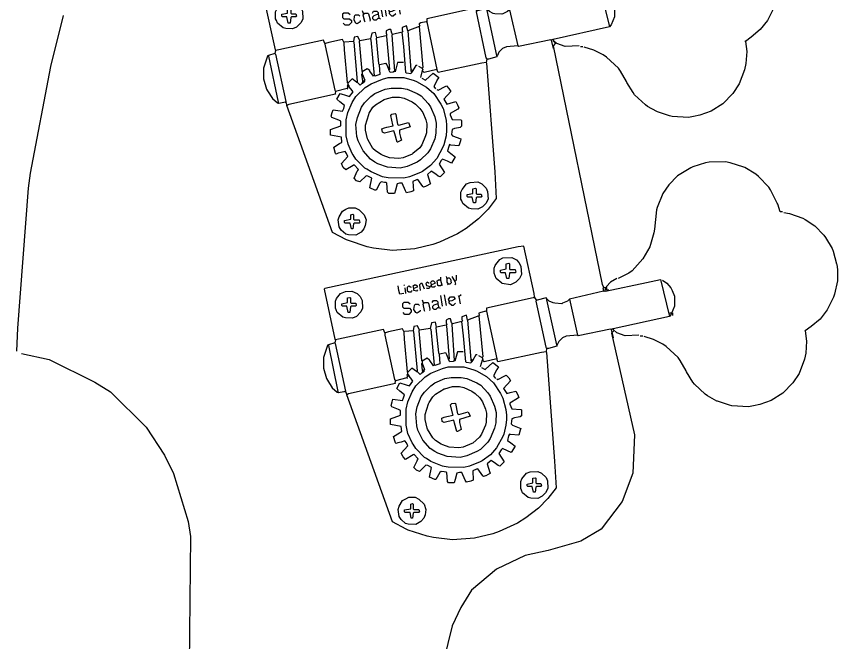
# Model space of a CAD drawing. Extents: x 49 to 882, y -9 to 1184.
# Drawn here: x 554.6 to 685.7, y 935 to 1034.9 of the extents above; entities that cross this region are included whole.
import ezdxf

# ---------------------------------------------------------------- set-up
doc = ezdxf.new("R2010")
doc.units = 0
doc.layers.get('0').update_dxf_attribs({"linetype": 'CONTINUOUS'})
doc.layers.add('HeadStock', color=7, linetype='CONTINUOUS')
doc.layers.add('Hrdware', color=7, linetype='CONTINUOUS')

# ---------------------------------------------------------------- blocks, each defined once
blk = doc.blocks.new('*G4')
at = {"linetype": 'CONTINUOUS'}
for p, q in [((612.656784, 1039.008849), (612.757756, 1039.008849)), ((612.757756, 1039.51379), (612.757756, 1039.109837)), ((612.757756, 1039.109837), (612.757756, 1039.008849)), ((612.757756, 1039.008849), (612.959699, 1038.301931)), ((613.666501, 1039.614778), (613.767473, 1039.210825)), ((613.969416, 1038.402919), (613.868444, 1038.301931)), ((614.575246, 1039.614778), (615.080105, 1038.806872)), ((606.901396, 1038.301931), (607.002368, 1038.200942)), ((607.10334, 1037.796989), (607.204312, 1036.888095)), ((611.24318, 1038.099954), (611.142208, 1037.998966)), ((611.344152, 1038.301931), (611.24318, 1038.099954)), ((612.959699, 1038.301931), (613.060671, 1038.200942)), ((638.808457, 1037.292048), (633.355984, 1035.9792)), ((638.707485, 1037.796989), (638.808457, 1037.292048)), ((609.829576, 1035.878212), (610.031519, 1035.272282)), ((612.757756, 1036.58513), (613.060671, 1034.868329)), ((613.363586, 1036.686118), (613.666501, 1034.969318)), ((615.584963, 1036.58513), (615.685935, 1036.383153)), ((616.089822, 1036.686118), (615.685935, 1036.383153)), ((615.685935, 1036.383153), (615.887879, 1035.272282)), ((627.701569, 1036.282165), (627.80254, 1036.282165)), ((627.80254, 1036.383153), (627.80254, 1036.282165)), ((627.80254, 1036.282165), (628.105455, 1035.777224)), ((633.355984, 1035.9792), (634.668617, 1030.222869)), ((612.252897, 1035.272282), (612.353869, 1035.272282)), ((612.353869, 1035.373271), (612.353869, 1035.272282)), ((612.353869, 1035.272282), (612.45484, 1034.767341)), ((612.353869, 1034.666353), (612.45484, 1034.666353)), ((612.45484, 1034.767341), (612.45484, 1034.666353)), ((612.45484, 1034.666353), (612.757756, 1034.565364)), ((614.17136, 1035.676235), (614.272331, 1035.676235)), ((614.17136, 1035.676235), (614.17136, 1035.575247)), ((618.91703, 1033.353505), (617.099539, 1032.646587)), ((620.027719, 1034.060423), (620.12869, 1034.060423)), ((620.12869, 1034.161411), (620.12869, 1034.060423)), ((620.12869, 1034.060423), (621.744238, 1026.486302)), ((649.309515, 1033.252517), (640.323032, 1031.232751)), ((613.666501, 1031.838681), (612.151925, 1031.535716)), ((616.190794, 1032.444611), (614.676218, 1032.040658)), ((617.099539, 1032.646587), (617.604398, 1026.385314)), ((603.872245, 1030.626822), (603.973217, 1030.626822)), ((603.872245, 1030.626822), (603.872245, 1030.525833)), ((606.901396, 1030.828798), (607.002368, 1030.828798)), ((606.901396, 1030.828798), (606.901396, 1030.72781)), ((608.415972, 1030.929787), (607.002368, 1030.828798)), ((611.142208, 1031.33374), (609.425689, 1031.030775)), ((640.222061, 1031.232751), (640.020117, 1031.131763)), ((640.020117, 1031.131763), (640.323032, 1029.818916)), ((640.222061, 1031.232751), (640.323032, 1031.232751)), ((640.323032, 1031.232751), (640.323032, 1031.131763)), ((670.91746, 1031.030775), (671.018432, 1030.929787)), ((595.996452, 1029.515951), (595.89548, 1029.011009)), ((644.664816, 1030.12188), (645.068703, 1030.12188)), ((594.784791, 1028.708045), (594.885763, 1028.708045)), ((595.89548, 1029.011009), (594.885763, 1028.708045)), ((594.885763, 1028.708045), (594.885763, 1028.607056)), ((594.885763, 1028.607056), (596.400339, 1021.234912)), ((629.721003, 1028.102115), (629.620031, 1027.597173)), ((618.816058, 1026.991244), (619.421888, 1026.688279)), ((609.829576, 1026.082349), (609.829576, 1025.779385)), ((617.604398, 1026.385314), (617.705369, 1026.385314)), ((617.604398, 1026.385314), (617.604398, 1026.284326)), ((617.604398, 1026.284326), (617.705369, 1025.981361)), ((617.705369, 1026.385314), (617.907313, 1026.284326)), ((617.907313, 1026.284326), (617.705369, 1025.981361)), ((619.421888, 1026.284326), (619.118973, 1025.173455)), ((607.507227, 1024.26456), (607.507227, 1024.062584)), ((607.507227, 1024.062584), (607.70917, 1023.860607)), ((608.920831, 1024.466537), (609.021802, 1024.466537)), ((609.021802, 1024.567525), (609.021802, 1024.466537)), ((609.930548, 1024.567525), (609.829576, 1024.365549)), ((609.829576, 1024.365549), (609.829576, 1024.26456)), ((609.829576, 1024.26456), (609.930548, 1024.26456)), ((610.132491, 1024.668514), (609.930548, 1024.567525)), ((607.406255, 1023.456654), (605.588764, 1022.951713)), ((607.507227, 1023.759619), (607.406255, 1023.456654)), ((607.406255, 1023.456654), (607.507227, 1023.355666)), ((607.507227, 1023.759619), (607.608198, 1023.759619)), ((607.608198, 1023.759619), (607.70917, 1023.759619)), ((607.70917, 1023.860607), (607.70917, 1023.759619)), ((597.611999, 1021.3359), (597.611999, 1021.234912)), ((596.299367, 1021.133924), (596.400339, 1021.133924)), ((596.400339, 1021.234912), (596.400339, 1021.133924)), ((597.511027, 1021.234912), (597.611999, 1021.234912)), ((597.611999, 1021.234912), (597.813943, 1020.729971))]:
    blk.add_line(p, q, dxfattribs=at)
for points in [[(667.383451, 1049.915582), (666.979564, 1049.915582), (666.605968, 1051.13754), (666.545385, 1051.319319), (665.485182, 1053.460271), (665.186306, 1053.872303), (663.566215, 1055.595567), (663.122949, 1055.950238), (661.335245, 1057.004959), (661.214079, 1057.065552), (658.99674, 1057.750253), (658.295997, 1057.893656), (655.663866, 1057.833568), (655.057127, 1057.73056), (653.035371, 1057.105947), (652.75265, 1056.964564), (650.622147, 1055.671914), (649.208543, 1054.258078), (648.279603, 1052.854341), (647.360761, 1050.632599), (647.254437, 1050.227434), (646.928602, 1047.182839), (646.843785, 1046.589028), (646.199586, 1044.351128), (645.092936, 1042.424272), (643.352184, 1040.523673), (642.827636, 1040.144361), (641.342847, 1039.382505), (641.130806, 1039.311813)], [(667.585394, 1049.814594), (668.485254, 1049.677957), (670.624642, 1048.925897), (671.008335, 1048.683525), (672.533008, 1047.69384), (673.970845, 1046.197194), (674.225294, 1045.857873), (675.279438, 1044.068361), (675.440993, 1043.64421), (676.00492, 1041.64232), (676.023499, 1041.528102), (676.167989, 1040.725649), (676.167989, 1038.90786), (675.693422, 1036.777008), (675.531868, 1036.292264), (674.528209, 1034.280578), (673.365822, 1032.826649), (671.945352, 1031.612467), (671.018432, 1030.929787)], [(627.80254, 1036.383153), (627.740443, 1036.895871), (626.086021, 1044.462215), (625.185051, 1044.322347), (594.279933, 1037.696001), (594.178961, 1037.595013), (595.915674, 1029.627038), (595.996452, 1029.515951)], [(623.965615, 1038.301931), (622.642886, 1038.483709), (622.562109, 1038.524105), (621.643266, 1039.311813), (621.476966, 1039.724653), (621.340351, 1040.11972), (621.340351, 1040.927626), (621.512003, 1041.341678), (621.582683, 1041.513358), (622.249096, 1042.341462), (622.743858, 1042.563636), (624.167559, 1042.644426), (624.88991, 1042.263802), (625.301572, 1041.852072), (625.611454, 1041.240689), (625.682134, 1039.917743), (625.399414, 1039.301715), (624.788939, 1038.682555), (623.965615, 1038.301931)], [(623.6627, 1039.311813), (623.359785, 1039.311813), (623.157842, 1040.220708), (622.45104, 1040.220708), (622.350068, 1040.321696), (622.350068, 1040.624661), (623.258813, 1040.826637), (623.258813, 1041.634544), (623.6627, 1041.735532), (623.763672, 1041.634544), (623.763672, 1040.826637), (623.864644, 1040.725649), (624.672417, 1040.725649), (624.773389, 1040.321696), (624.672417, 1040.220708), (623.864644, 1040.220708), (623.763672, 1040.11972), (623.6627, 1039.311813)], [(615.282048, 1039.816755), (615.282048, 1039.008849), (615.080105, 1038.806872)], [(610.233463, 1037.595013), (609.829576, 1038.503907), (609.627633, 1038.503907), (609.425689, 1038.301931), (609.526661, 1037.393036)], [(610.940265, 1038.503907), (610.63735, 1038.705884), (610.435406, 1038.503907), (610.536378, 1038.200942), (611.142208, 1037.998966)], [(611.344152, 1038.301931), (611.24318, 1038.705884), (611.445123, 1038.90786), (611.647067, 1038.90786), (611.84901, 1038.705884), (611.84901, 1038.503907), (611.344152, 1038.301931)], [(612.959699, 1038.301931), (612.757756, 1038.099954), (612.45484, 1038.099954), (612.353869, 1038.200942), (612.252897, 1038.90786), (612.555812, 1039.109837), (612.656784, 1039.008849)], [(613.767473, 1039.210825), (613.969416, 1039.412802), (614.17136, 1039.412802), (614.373303, 1039.210825), (614.474275, 1038.604895), (614.272331, 1038.402919), (613.969416, 1038.402919)], [(613.767473, 1039.210825), (613.808366, 1038.712751), (613.969416, 1038.402919)], [(615.080105, 1038.806872), (615.181077, 1038.402919), (615.080105, 1038.301931)], [(640.928863, 1039.311813), (639.900971, 1038.730121), (639.293121, 1038.009065), (639.0104, 1037.393036), (639.111372, 1037.292048)], [(639.111372, 1037.292048), (645.666758, 1038.643776), (647.895911, 1039.109837), (649.309515, 1033.252517)], [(648.198826, 1039.008849), (648.925317, 1038.528548), (649.534782, 1037.812541), (649.784082, 1037.382937), (650.117288, 1036.484142), (650.117288, 1034.868329), (649.588196, 1033.57366), (649.309515, 1033.252517)], [(598.722688, 1032.949552), (597.615836, 1032.995502), (597.198015, 1033.131331), (596.299367, 1033.858447), (596.127715, 1034.272498), (595.996452, 1034.565364), (595.996452, 1035.676235), (596.178201, 1036.090287), (596.804225, 1036.888095), (597.603114, 1037.226708), (598.621716, 1037.292048), (599.44504, 1036.911423), (599.957673, 1036.398706), (600.267555, 1035.787323), (600.338235, 1034.565364), (600.055515, 1033.949336), (599.338615, 1033.232319), (598.722688, 1032.949552)], [(606.901396, 1036.888095), (606.295566, 1036.787106), (606.132497, 1037.400812), (605.992651, 1038.099954)], [(608.214029, 1037.393036), (608.133251, 1037.281949), (608.012085, 1037.090071), (607.70917, 1037.090071), (607.507227, 1037.292048), (607.507227, 1037.897978), (607.70917, 1038.099954), (608.001988, 1037.978768), (608.113057, 1037.897978)], [(608.516944, 1037.696001), (608.415972, 1038.099954), (608.617915, 1038.301931), (608.819859, 1038.301931), (609.021802, 1038.099954), (609.021802, 1037.897978), (608.516944, 1037.696001)], [(609.122774, 1037.494024), (608.920831, 1037.292048), (608.516944, 1037.393036), (608.516944, 1037.696001)], [(611.142208, 1037.998966), (610.940265, 1037.696001), (610.63735, 1037.696001), (610.536378, 1037.796989)], [(611.949982, 1038.099954), (611.748038, 1037.897978), (611.445123, 1037.897978), (611.24318, 1038.099954)], [(639.111372, 1037.292048), (638.909428, 1037.19106), (638.808457, 1037.292048)], [(598.318801, 1033.858447), (598.015886, 1033.858447), (597.813943, 1034.868329), (597.107141, 1034.868329), (597.006169, 1034.969318), (597.006169, 1035.272282), (597.914914, 1035.474259), (597.914914, 1036.181177), (598.318801, 1036.282165), (598.419773, 1036.181177), (598.419773, 1035.474259), (598.520745, 1035.373271), (599.227546, 1035.373271), (599.328518, 1034.969318), (599.227546, 1034.868329), (598.520745, 1034.868329), (598.419773, 1034.767341), (598.318801, 1033.858447)], [(611.445123, 1035.474259), (611.647067, 1035.777224), (612.151925, 1035.777224), (612.353869, 1035.575247), (612.353869, 1035.373271)], [(614.17136, 1035.676235), (614.070388, 1035.9792), (614.373303, 1036.383153), (614.878161, 1036.383153), (615.080105, 1036.080189), (615.080105, 1035.9792), (614.566361, 1035.711884), (614.272331, 1035.676235)], [(627.701569, 1036.282165), (627.591711, 1036.216826), (620.12869, 1034.565364), (620.12869, 1034.161411)], [(628.105455, 1035.777224), (628.004484, 1035.676235), (629.579642, 1028.324289), (629.721003, 1028.102115)], [(629.821975, 1035.9792), (629.620031, 1036.181177), (628.215313, 1035.842563), (628.105455, 1035.777224)], [(629.821975, 1035.9792), (629.721003, 1035.878212), (631.274453, 1028.715821), (631.33655, 1028.607056)], [(633.355984, 1035.9792), (633.034894, 1035.700473), (632.255393, 1035.342974), (632.144324, 1035.272282), (631.02475, 1035.337622), (630.739605, 1035.408919), (630.143065, 1035.700473), (629.821975, 1035.9792)], [(607.911114, 1035.171294), (607.608198, 1035.474259), (606.901396, 1035.474259), (606.699453, 1035.272282), (606.699453, 1034.767341), (606.901396, 1034.565364), (607.810142, 1034.565364), (608.113057, 1034.2624), (608.113057, 1033.959435), (607.70917, 1033.555482), (607.10334, 1033.555482), (606.800425, 1033.858447)], [(609.526661, 1034.2624), (609.526661, 1034.060423), (609.021802, 1033.757458), (608.819859, 1033.858447), (608.516944, 1034.363388), (608.597721, 1034.979416), (608.718887, 1035.171294), (609.223746, 1035.171294), (609.425689, 1034.969318)], [(610.031519, 1035.272282), (609.930548, 1035.171294), (610.168134, 1034.170298), (610.233463, 1034.060423)], [(610.031519, 1035.272282), (610.233463, 1035.474259), (610.738321, 1035.474259), (610.839293, 1035.373271), (611.080111, 1034.371164), (611.041237, 1034.161411)], [(612.353869, 1034.666353), (612.050954, 1034.363388), (611.748038, 1034.363388), (611.546095, 1034.565364), (611.546095, 1034.868329), (611.748038, 1035.070306), (612.252897, 1035.272282)], [(615.181077, 1035.373271), (614.77719, 1034.969318), (614.575246, 1034.969318), (614.17136, 1035.373271), (614.17136, 1035.575247)], [(617.099539, 1032.646587), (616.897596, 1033.454493), (616.190794, 1033.151529), (616.190794, 1032.747575), (616.291765, 1032.545599), (616.190794, 1032.444611)], [(620.027719, 1034.060423), (619.209848, 1033.888743), (618.91703, 1033.757458), (618.91703, 1033.65647), (619.018002, 1033.454493), (618.91703, 1033.353505)], [(618.91703, 1033.353505), (619.52286, 1026.789267), (619.421888, 1026.688279)], [(612.151925, 1031.535716), (611.949982, 1032.343622), (611.344152, 1032.242634), (611.142208, 1031.33374)], [(614.676218, 1032.040658), (614.540916, 1032.261721), (614.373303, 1032.848564), (614.070388, 1032.848564), (613.666501, 1032.646587), (613.666501, 1032.242634), (613.767473, 1031.939669), (613.666501, 1031.838681)], [(613.666501, 1031.838681), (613.723954, 1031.732239), (614.17136, 1026.486302), (614.070388, 1026.385314)], [(614.676218, 1032.040658), (614.575246, 1031.939669), (614.979133, 1026.183338)], [(617.705369, 1025.981361), (617.604398, 1025.779385), (616.897596, 1025.880373), (616.796624, 1025.981361), (616.447767, 1030.118043), (616.190794, 1032.444611)], [(603.872245, 1030.626822), (603.670302, 1031.131763), (596.511408, 1029.586642), (595.996452, 1029.515951)], [(603.872245, 1030.525833), (603.907888, 1030.231756), (605.439023, 1023.174594), (605.588764, 1022.951713)], [(606.901396, 1030.828798), (606.699453, 1031.232751), (604.48585, 1030.789918), (603.973217, 1030.626822)], [(606.901396, 1030.72781), (606.947339, 1029.620777), (607.436546, 1024.375648), (607.507227, 1024.26456)], [(609.425689, 1031.030775), (609.122774, 1031.737693), (608.516944, 1031.636704), (608.415972, 1030.929787)], [(608.415972, 1030.929787), (608.474536, 1030.822739), (609.021802, 1024.567525)], [(609.425689, 1031.030775), (609.324717, 1030.929787), (609.758896, 1026.193436), (609.829576, 1026.082349)], [(611.142208, 1031.33374), (611.222986, 1031.222653), (611.748038, 1025.47642)], [(612.151925, 1031.535716), (612.050954, 1031.434728), (612.437372, 1027.408022), (612.555812, 1027.19322)], [(640.020117, 1031.131763), (639.919146, 1031.182257), (634.769588, 1030.12188), (634.668617, 1030.222869)], [(644.462872, 1030.222869), (642.241495, 1030.12188), (640.918765, 1030.606624), (640.323032, 1031.131763)], [(671.018432, 1030.929787), (671.220376, 1029.313974), (671.073866, 1027.399337), (670.878586, 1026.39309), (670.028909, 1024.153473), (669.023231, 1022.63057), (667.401625, 1021.008698), (665.555863, 1019.841274), (663.757355, 1019.179498), (662.733299, 1018.955708), (661.930978, 1018.811194), (659.297939, 1018.97429), (658.909602, 1019.052051), (656.973267, 1019.69989), (656.89249, 1019.740286), (655.385992, 1020.552231), (655.046727, 1020.806722), (653.32415, 1022.428594), (653.069701, 1022.767914), (652.066042, 1024.375648), (652.005459, 1024.557426), (651.049358, 1026.19889), (650.723118, 1026.688279), (648.820206, 1028.428408), (648.284248, 1028.785704), (646.795319, 1029.546247), (645.270646, 1030.020892)], [(634.668617, 1030.222869), (632.861223, 1030.091584), (632.245296, 1029.818916), (631.639465, 1029.212986), (631.417328, 1028.718143), (631.33655, 1028.607056)], [(594.784791, 1028.708045), (594.704014, 1028.596957), (594.077989, 1026.688279), (594.077989, 1024.971478), (594.562654, 1023.345567), (594.704014, 1023.0628), (595.491593, 1021.840842), (596.299367, 1021.133924)], [(595.89548, 1029.011009), (595.976257, 1028.899922), (597.611999, 1021.3359)], [(631.33655, 1028.607056), (631.33655, 1028.506068), (630.015032, 1028.137764), (629.721003, 1028.102115)], [(629.620031, 1027.597173), (629.680109, 1027.489318), (630.979312, 1010.129535), (631.235578, 1005.884694), (629.922946, 1004.167894), (628.408371, 1002.65307), (626.404486, 1001.114917), (625.060755, 1000.252679), (622.158222, 998.896306), (621.12831, 998.542847), (618.217094, 997.86572), (614.676218, 997.603656), (611.639292, 997.968729), (610.628464, 998.173937), (607.618296, 999.148776), (607.295186, 999.300259), (605.083906, 1000.431328), (597.813943, 1020.729971)], [(611.748038, 1025.47642), (611.647067, 1025.375431), (611.06547, 1026.201516), (611.041237, 1026.284326), (610.63735, 1026.587291), (609.829576, 1026.082349)], [(612.555812, 1027.19322), (612.656784, 1025.678396), (611.84901, 1025.425926), (611.748038, 1025.47642)], [(612.555812, 1027.19322), (612.666881, 1027.274011), (613.565529, 1027.496185), (613.737181, 1027.183122), (614.070388, 1026.385314)], [(616.392737, 1027.597173), (615.483992, 1027.597173), (615.080105, 1026.082349), (614.979133, 1026.183338)], [(618.614115, 1027.092232), (618.412171, 1027.092232), (617.907313, 1026.284326)], [(619.421888, 1026.688279), (619.52286, 1026.385314), (619.421888, 1026.284326)], [(629.620031, 1027.597173), (628.921004, 1027.457305), (621.946181, 1025.981361), (621.744238, 1026.486302)], [(609.829576, 1025.779385), (609.728604, 1025.678396), (609.87047, 1024.675381), (609.930548, 1024.567525)], [(609.829576, 1025.779385), (610.233463, 1024.769502), (610.132491, 1024.668514)], [(614.979133, 1026.183338), (614.787287, 1026.062152), (614.272331, 1025.981361), (614.070388, 1026.385314)], [(619.320917, 1025.072467), (619.926747, 1024.769502), (621.138408, 1025.880373), (622.047153, 1025.173455), (621.764432, 1024.759403), (621.724043, 1024.678612), (621.239379, 1023.759619), (621.542294, 1023.355666)], [(621.744238, 1026.486302), (619.724804, 1025.981361), (619.421888, 1026.284326)], [(616.493709, 1009.116319), (613.971234, 1009.164794), (613.3547, 1009.282647), (613.069556, 1009.353945), (611.233083, 1010.106004), (610.551928, 1010.553483), (610.233463, 1010.732132), (608.819859, 1012.145967), (608.392648, 1012.837333), (608.237353, 1013.070414), (607.577907, 1014.559587), (607.26439, 1015.875666), (607.26439, 1018.414108), (607.537518, 1019.609001), (608.237353, 1021.21936), (608.819859, 1022.143807), (610.31626, 1023.58188), (611.233083, 1024.18377), (613.069556, 1024.935829), (613.969416, 1025.173455), (616.493709, 1025.173455), (618.119353, 1024.69881), (618.503046, 1024.547328), (620.107991, 1023.633788), (621.239379, 1022.648748), (622.373392, 1020.9475), (622.733761, 1020.214931), (623.21378, 1018.402696), (623.303847, 1017.50289), (623.303847, 1016.786884), (623.21378, 1015.887078), (622.875121, 1014.458599), (622.723663, 1014.074844), (621.719399, 1012.267658), (620.734521, 1011.136085), (619.431986, 1010.206993), (619.108876, 1010.045411), (617.393569, 1009.353945), (616.493709, 1009.116319)], [(607.507227, 1024.062584), (607.406255, 1023.860607), (607.507227, 1023.759619)], [(608.920831, 1024.466537), (608.214029, 1024.971478), (607.507227, 1024.26456)], [(609.829576, 1024.26456), (609.526661, 1023.961596), (609.021802, 1024.466537)], [(610.132491, 1024.668514), (610.233463, 1024.567525), (609.930548, 1024.26456)], [(605.588764, 1022.951713), (605.487792, 1022.648748), (605.588764, 1022.54776), (598.106761, 1020.861256), (597.813943, 1020.729971)], [(621.744238, 1023.254678), (621.946181, 1023.153689), (623.066967, 1023.739421), (623.258813, 1023.860607), (623.6627, 1023.456654), (623.965615, 1022.951713), (622.854927, 1021.739854), (623.359785, 1020.931947), (623.872418, 1021.095043), (624.773389, 1021.3359), (625.05611, 1020.82086), (625.278248, 1020.326018), (625.076304, 1020.124041), (623.864644, 1019.417123), (623.864644, 1019.215147), (624.167559, 1018.508229), (625.581163, 1018.40724), (625.682134, 1018.306252), (625.682134, 1017.397358), (625.480191, 1017.195381), (625.186161, 1017.159732), (624.56256, 1017.029054), (624.167559, 1016.892416), (624.128685, 1016.496239), (624.066587, 1016.08451), (624.268531, 1015.882534), (625.581163, 1015.377592), (625.515834, 1015.06574), (625.278248, 1014.266721), (623.969149, 1014.414063), (623.763672, 1014.468698), (623.632409, 1014.175832), (623.460757, 1013.458815), (623.98379, 1013.079099), (624.672417, 1012.549921), (624.066587, 1011.540038), (623.45066, 1011.812706), (622.652983, 1012.145967), (622.45104, 1011.943991), (622.107736, 1011.358259), (622.955898, 1010.025214), (622.249096, 1009.318296), (621.964356, 1009.443521), (621.560469, 1009.746486), (620.835492, 1010.22719), (620.229662, 1009.722249), (620.66384, 1008.318512), (620.734521, 1008.207425), (620.017622, 1007.823669), (619.936844, 1007.783274), (619.623832, 1007.702483), (619.52286, 1007.803472), (618.715086, 1008.914343), (618.503046, 1008.843651), (617.907313, 1008.611378), (618.008285, 1007.096554), (617.596623, 1006.933458), (616.897596, 1006.793589), (616.725944, 1007.106653), (616.190794, 1008.308413), (615.786907, 1008.308413), (615.38302, 1008.207425), (615.118979, 1007.189766), (614.979133, 1006.692601), (614.070388, 1006.692601), (613.868444, 1006.894577), (613.767473, 1008.308413), (613.666501, 1008.409401), (613.372471, 1008.44505), (612.858727, 1008.51039), (612.656784, 1008.308413), (612.050954, 1007.197542), (611.84901, 1007.197542), (611.041237, 1007.601495), (611.344152, 1009.116319), (610.748419, 1009.439482), (610.435406, 1009.520272), (609.425689, 1008.51039), (608.920831, 1008.712366), (608.516944, 1009.116319), (609.041997, 1010.217091), (609.10258, 1010.338277), (609.223746, 1010.530155), (608.516944, 1011.237073), (608.405875, 1011.156282), (607.204312, 1010.429167), (606.800425, 1010.83312), (606.49751, 1011.43905), (607.553573, 1012.595466), (607.325478, 1013.064961), (607.10334, 1013.357827), (606.489735, 1013.194731), (605.982554, 1013.085158), (605.689736, 1012.953874), (605.588764, 1013.054862), (605.285849, 1014.064745), (606.204692, 1014.650477), (606.406635, 1014.751465), (606.598481, 1014.872651), (606.49751, 1015.680557), (604.780991, 1015.983522), (604.780991, 1016.892416), (606.396538, 1017.498346), (606.396538, 1018.205264), (606.083526, 1018.387043), (604.982934, 1018.811194), (604.881962, 1019.01317), (605.048263, 1019.627987), (605.184877, 1020.023053), (606.699453, 1019.821076), (606.881202, 1020.235128), (607.002368, 1020.729971), (606.277391, 1021.311663), (605.790708, 1021.739854), (606.295566, 1022.648748), (607.295186, 1022.325586), (607.810142, 1022.143807), (608.356601, 1022.886373), (608.036318, 1023.373844), (607.70917, 1023.759619)], [(615.887879, 1010.732132), (613.86067, 1010.895228), (612.343772, 1011.418852), (611.86456, 1011.664354), (611.142208, 1012.145967), (609.954781, 1013.476993), (609.158417, 1015.083514), (608.986159, 1015.772658), (608.819859, 1017.700323), (609.057445, 1018.802307), (609.70841, 1020.437105), (610.20923, 1021.152102), (611.225005, 1022.168044), (611.86456, 1022.62542), (613.473443, 1023.320017), (614.468216, 1023.499069), (616.096688, 1023.497554), (616.989682, 1023.320017), (618.598565, 1022.62542), (619.219945, 1022.244795), (620.353958, 1021.048488), (620.711196, 1020.512442), (621.40568, 1018.903295), (621.643266, 1017.902299), (621.583188, 1016.27962), (621.40568, 1015.386479), (620.711196, 1013.777332), (620.330634, 1013.15585), (619.134523, 1012.021651), (618.598565, 1011.664354), (616.989682, 1010.969757), (615.887879, 1010.732132)], [(615.685935, 1012.246956), (614.178226, 1012.388844), (613.151545, 1012.731699), (612.868824, 1012.873083), (611.949982, 1013.458815), (611.546095, 1013.862768), (610.718127, 1015.266505), (610.667641, 1015.387691), (610.334435, 1016.791428), (610.334435, 1017.599334), (610.859487, 1019.306036), (610.960459, 1019.508013), (611.546095, 1020.427006), (611.949982, 1020.830959), (613.353489, 1021.659063), (613.474655, 1021.709557), (614.676218, 1022.042818), (615.786907, 1022.042818), (616.503806, 1021.871138), (617.796244, 1021.315703), (618.329375, 1020.956185), (619.042235, 1020.243207), (619.499536, 1019.603548), (619.96239, 1018.416127), (620.12869, 1017.801311), (620.066593, 1016.379699), (619.957038, 1015.872435), (619.341111, 1014.458599), (619.018002, 1013.963756), (617.91741, 1013.034664), (617.796244, 1012.974071), (616.386679, 1012.390359), (615.685935, 1012.246956)], [(597.511027, 1021.234912), (597.319181, 1021.204616), (596.50131, 1021.032936), (596.400339, 1021.133924)], [(615.483992, 1014.872651), (615.38302, 1014.872651), (615.018007, 1016.193275), (614.878161, 1016.69044), (613.363586, 1016.286487), (613.060671, 1016.488463), (612.959699, 1016.993405), (613.372471, 1017.159732), (613.775248, 1017.257489), (614.77719, 1017.498346), (614.715092, 1017.60711), (614.373303, 1019.114158), (614.575246, 1019.316135), (615.080105, 1019.417123), (615.181077, 1019.316135), (615.483992, 1017.700323), (615.685935, 1017.599334), (617.200511, 1018.003287), (617.503426, 1017.296369), (615.786907, 1016.791428), (615.786907, 1016.286487), (615.949976, 1015.672781), (616.089822, 1015.175616), (615.483992, 1014.872651)], [(628.307399, 1004.167894), (627.200547, 1004.213843), (626.782726, 1004.349673), (625.884078, 1005.076788), (625.712426, 1005.49084), (625.581163, 1005.783706), (625.581163, 1006.894577), (625.762912, 1007.308629), (626.489908, 1008.207425), (627.085641, 1008.439698), (628.307399, 1008.51039), (628.923326, 1008.227622), (629.640225, 1007.510606), (629.852266, 1007.005664), (629.922946, 1005.783706), (629.542384, 1005.061236), (629.029751, 1004.548519), (628.307399, 1004.167894)], [(627.903512, 1005.177776), (627.600597, 1005.177776), (627.398654, 1006.086671), (626.691852, 1006.086671), (626.59088, 1006.187659), (626.59088, 1006.490624), (627.499625, 1006.692601), (627.499625, 1007.399519), (627.903512, 1007.500507), (628.004484, 1007.399519), (628.004484, 1006.692601), (628.105455, 1006.591612), (628.812257, 1006.591612), (628.913229, 1006.187659), (628.812257, 1006.086671), (628.105455, 1006.086671), (628.004484, 1005.985683), (627.903512, 1005.177776)], [(608.819859, 1000.027374), (607.611732, 1000.073728), (607.194214, 1000.209153), (606.474185, 1000.819728), (606.1744, 1001.330123), (605.992651, 1002.451093), (606.164303, 1002.966133), (606.699453, 1003.864929), (607.214409, 1004.147696), (607.70917, 1004.36987), (608.718887, 1004.36987), (609.334815, 1004.087103), (610.152685, 1003.269098), (610.435406, 1002.451093), (610.298792, 1001.551086), (610.109167, 1001.052809), (609.645808, 1000.508079), (608.819859, 1000.027374)], [(608.315, 1001.037257), (608.113057, 1001.037257), (607.911114, 1001.946152), (607.10334, 1001.946152), (607.002368, 1002.04714), (607.002368, 1002.350105), (608.012085, 1002.552081), (608.012085, 1003.258999), (608.315, 1003.359988), (608.415972, 1003.258999), (608.415972, 1002.552081), (608.516944, 1002.451093), (609.324717, 1002.451093), (609.425689, 1002.04714), (609.324717, 1001.946152), (608.516944, 1001.946152), (608.415972, 1001.845163), (608.315, 1001.037257)]]:
    blk.add_lwpolyline(points, dxfattribs=at)
blk = doc.blocks.new('*G5')
at = {"linetype": 'CONTINUOUS'}
for p, q in [((622.211845, 992.82598), (622.312817, 992.82598)), ((622.312817, 993.330921), (622.312817, 992.926968)), ((622.312817, 992.926968), (622.312817, 992.82598)), ((622.312817, 992.82598), (622.51476, 992.119062)), ((623.221562, 993.431909), (623.322534, 993.027956)), ((624.130307, 993.431909), (624.635166, 992.624003)), ((616.456457, 992.119062), (616.557429, 992.018073)), ((616.658401, 991.61412), (616.759373, 990.705226)), ((620.798241, 991.917085), (620.697269, 991.816097)), ((620.899213, 992.119062), (620.798241, 991.917085)), ((622.51476, 992.119062), (622.615732, 992.018073)), ((623.524477, 992.22005), (623.423505, 992.119062)), ((648.262546, 991.61412), (648.363518, 991.109179)), ((622.312817, 990.402261), (622.615732, 988.68546)), ((622.918647, 990.503249), (623.221562, 988.786449)), ((625.140024, 990.402261), (625.240996, 990.200284)), ((625.644883, 990.503249), (625.240996, 990.200284)), ((625.240996, 990.200284), (625.44294, 989.089413)), ((637.25663, 990.099296), (637.357601, 990.099296)), ((637.357601, 990.200284), (637.357601, 990.099296)), ((637.357601, 990.099296), (637.660516, 989.594355)), ((648.363518, 991.109179), (642.911045, 989.796331)), ((619.384637, 989.695343), (619.58658, 989.089413)), ((621.807958, 989.089413), (621.90893, 989.089413)), ((621.90893, 989.190402), (621.90893, 989.089413)), ((621.90893, 989.089413), (622.009901, 988.584472)), ((622.009901, 988.584472), (622.009901, 988.483484)), ((623.726421, 989.493366), (623.827392, 989.493366)), ((623.726421, 989.493366), (623.726421, 989.392378)), ((642.911045, 989.796331), (644.223678, 984.04)), ((621.90893, 988.483484), (622.009901, 988.483484)), ((622.009901, 988.483484), (622.312817, 988.382495)), ((629.58278, 987.877554), (629.683751, 987.877554)), ((629.683751, 987.978542), (629.683751, 987.877554)), ((629.683751, 987.877554), (631.299299, 980.303433)), ((625.745855, 986.261742), (624.231279, 985.857789)), ((628.472091, 987.170636), (626.6546, 986.463718)), ((626.6546, 986.463718), (627.159459, 980.202445)), ((658.864576, 987.069648), (649.878093, 985.049882)), ((616.456457, 984.645929), (616.557429, 984.645929)), ((616.456457, 984.645929), (616.456457, 984.544941)), ((617.971033, 984.746918), (616.557429, 984.645929)), ((620.697269, 985.150871), (618.98075, 984.847906)), ((623.221562, 985.655812), (621.706986, 985.352847)), ((649.777122, 985.049882), (649.575178, 984.948894)), ((649.575178, 984.948894), (649.878093, 983.636047)), ((649.777122, 985.049882), (649.878093, 985.049882)), ((649.878093, 985.049882), (649.878093, 984.948894)), ((680.472521, 984.847906), (680.573493, 984.746918)), ((605.551513, 983.333082), (605.450541, 982.82814)), ((613.427306, 984.443953), (613.528278, 984.443953)), ((613.427306, 984.443953), (613.427306, 984.342964)), ((654.219877, 983.939011), (654.623764, 983.939011)), ((604.339852, 982.525176), (604.440824, 982.525176)), ((605.450541, 982.82814), (604.440824, 982.525176)), ((604.440824, 982.525176), (604.440824, 982.424187)), ((604.440824, 982.424187), (605.9554, 975.052043)), ((628.371119, 980.808375), (628.976949, 980.50541)), ((639.276064, 981.919246), (639.175092, 981.414304)), ((619.384637, 979.89948), (619.384637, 979.596516)), ((627.159459, 980.202445), (627.26043, 980.202445)), ((627.159459, 980.202445), (627.159459, 980.101457)), ((627.159459, 980.101457), (627.26043, 979.798492)), ((627.26043, 980.202445), (627.462374, 980.101457)), ((627.462374, 980.101457), (627.26043, 979.798492)), ((628.976949, 980.101457), (628.674034, 978.990586)), ((617.062288, 978.081691), (617.062288, 977.879715)), ((618.475892, 978.283668), (618.576863, 978.283668)), ((618.576863, 978.384656), (618.576863, 978.283668)), ((619.485609, 978.384656), (619.384637, 978.18268)), ((619.384637, 978.18268), (619.384637, 978.081691)), ((619.384637, 978.081691), (619.485609, 978.081691)), ((619.687552, 978.485645), (619.485609, 978.384656)), ((616.961316, 977.273785), (615.143825, 976.768844)), ((617.062288, 977.57675), (616.961316, 977.273785)), ((616.961316, 977.273785), (617.062288, 977.172797)), ((617.062288, 977.879715), (617.264231, 977.677738)), ((617.062288, 977.57675), (617.163259, 977.57675)), ((617.163259, 977.57675), (617.264231, 977.57675)), ((617.264231, 977.677738), (617.264231, 977.57675)), ((605.854428, 974.951055), (605.9554, 974.951055)), ((605.9554, 975.052043), (605.9554, 974.951055)), ((607.066088, 975.052043), (607.16706, 975.052043)), ((607.16706, 975.153031), (607.16706, 975.052043)), ((607.16706, 975.052043), (607.369004, 974.547102))]:
    blk.add_line(p, q, dxfattribs=at)
for points in [[(676.938512, 1003.732713), (676.534625, 1003.732713), (676.161029, 1004.954671), (676.100446, 1005.13645), (675.040243, 1007.277402), (674.741367, 1007.689434), (673.121276, 1009.412698), (672.67801, 1009.767369), (670.890306, 1010.82209), (670.76914, 1010.882683), (668.551801, 1011.567384), (667.851058, 1011.710787), (665.218927, 1011.650699), (664.612188, 1011.547691), (662.590432, 1010.923078), (662.307711, 1010.781695), (660.177208, 1009.489045), (658.763604, 1008.075209), (657.834664, 1006.671472), (656.915822, 1004.44973), (656.809498, 1004.044565), (656.483663, 1000.99997), (656.398846, 1000.406159), (655.754647, 998.168259), (654.647997, 996.241403), (652.907245, 994.340804), (652.382697, 993.961492), (650.897908, 993.199636), (650.685867, 993.128944)], [(677.140455, 1003.631725), (678.040315, 1003.495088), (680.179703, 1002.743028), (680.563396, 1002.500656), (682.088069, 1001.510971), (683.525906, 1000.014325), (683.780355, 999.675004), (684.834499, 997.885492), (684.996054, 997.461341), (685.559981, 995.459451), (685.57856, 995.345233), (685.72305, 994.54278), (685.72305, 992.724991), (685.248483, 990.594139), (685.086929, 990.109395), (684.08327, 988.097709), (682.920883, 986.64378), (681.500413, 985.429598), (680.573493, 984.746918)], [(637.357601, 990.200284), (637.295504, 990.713002), (635.641082, 998.279346), (634.740112, 998.139478), (603.834994, 991.513132), (603.734022, 991.412144), (605.470735, 983.444169), (605.551513, 983.333082)], [(633.520676, 992.119062), (632.197947, 992.30084), (632.11717, 992.341236), (631.198327, 993.128944), (631.032027, 993.541784), (630.895412, 993.936851), (630.895412, 994.744757), (631.067064, 995.158809), (631.137744, 995.330489), (631.804157, 996.158593), (632.298919, 996.380767), (633.72262, 996.461557), (634.444971, 996.080933), (634.856633, 995.669203), (635.166515, 995.05782), (635.237195, 993.734874), (634.954475, 993.118846), (634.344, 992.499686), (633.520676, 992.119062)], [(633.217761, 993.128944), (632.914846, 993.128944), (632.712903, 994.037839), (632.006101, 994.037839), (631.905129, 994.138827), (631.905129, 994.441792), (632.813874, 994.643768), (632.813874, 995.451675), (633.217761, 995.552663), (633.318733, 995.451675), (633.318733, 994.643768), (633.419705, 994.54278), (634.227478, 994.54278), (634.32845, 994.138827), (634.227478, 994.037839), (633.419705, 994.037839), (633.318733, 993.936851), (633.217761, 993.128944)], [(620.495326, 992.321038), (620.192411, 992.523015), (619.990467, 992.321038), (620.091439, 992.018073), (620.697269, 991.816097)], [(620.899213, 992.119062), (620.798241, 992.523015), (621.000184, 992.724991), (621.202128, 992.724991), (621.404071, 992.523015), (621.404071, 992.321038), (620.899213, 992.119062)], [(622.51476, 992.119062), (622.312817, 991.917085), (622.009901, 991.917085), (621.90893, 992.018073), (621.807958, 992.724991), (622.110873, 992.926968), (622.211845, 992.82598)], [(623.322534, 993.027956), (623.524477, 993.229933), (623.726421, 993.229933), (623.928364, 993.027956), (624.029336, 992.422026), (623.827392, 992.22005), (623.524477, 992.22005)], [(623.322534, 993.027956), (623.363427, 992.529882), (623.524477, 992.22005)], [(624.837109, 993.633886), (624.837109, 992.82598), (624.635166, 992.624003)], [(624.635166, 992.624003), (624.736138, 992.22005), (624.635166, 992.119062)], [(650.483924, 993.128944), (649.456032, 992.547252), (648.848182, 991.826196), (648.565461, 991.210167), (648.666433, 991.109179)], [(648.666433, 991.109179), (655.221819, 992.460907), (657.450972, 992.926968), (658.864576, 987.069648)], [(657.753887, 992.82598), (658.480378, 992.345679), (659.089843, 991.629672), (659.339143, 991.200068), (659.672349, 990.301273), (659.672349, 988.68546), (659.143257, 987.390791), (658.864576, 987.069648)], [(616.456457, 990.705226), (615.850627, 990.604237), (615.687558, 991.217943), (615.547712, 991.917085)], [(617.76909, 991.210167), (617.688312, 991.09908), (617.567146, 990.907202), (617.264231, 990.907202), (617.062288, 991.109179), (617.062288, 991.715109), (617.264231, 991.917085), (617.557049, 991.795899), (617.668118, 991.715109)], [(618.072005, 991.513132), (617.971033, 991.917085), (618.172976, 992.119062), (618.37492, 992.119062), (618.576863, 991.917085), (618.576863, 991.715109), (618.072005, 991.513132)], [(618.677835, 991.311155), (618.475892, 991.109179), (618.072005, 991.210167), (618.072005, 991.513132)], [(619.788524, 991.412144), (619.384637, 992.321038), (619.182694, 992.321038), (618.98075, 992.119062), (619.081722, 991.210167)], [(620.697269, 991.816097), (620.495326, 991.513132), (620.192411, 991.513132), (620.091439, 991.61412)], [(621.505043, 991.917085), (621.303099, 991.715109), (621.000184, 991.715109), (620.798241, 991.917085)], [(608.277749, 986.766683), (607.170897, 986.812633), (606.753076, 986.948462), (605.854428, 987.675578), (605.682776, 988.089629), (605.551513, 988.382495), (605.551513, 989.493366), (605.733262, 989.907418), (606.359286, 990.705226), (607.158175, 991.043839), (608.176777, 991.109179), (609.000101, 990.728554), (609.512734, 990.215837), (609.822616, 989.604454), (609.893296, 988.382495), (609.610576, 987.766467), (608.893676, 987.04945), (608.277749, 986.766683)], [(607.873862, 987.675578), (607.570947, 987.675578), (607.369004, 988.68546), (606.662202, 988.68546), (606.56123, 988.786449), (606.56123, 989.089413), (607.469975, 989.29139), (607.469975, 989.998308), (607.873862, 990.099296), (607.974834, 989.998308), (607.974834, 989.29139), (608.075806, 989.190402), (608.782607, 989.190402), (608.883579, 988.786449), (608.782607, 988.68546), (608.075806, 988.68546), (607.974834, 988.584472), (607.873862, 987.675578)], [(623.726421, 989.493366), (623.625449, 989.796331), (623.928364, 990.200284), (624.433222, 990.200284), (624.635166, 989.89732), (624.635166, 989.796331), (624.121422, 989.529015), (623.827392, 989.493366)], [(637.25663, 990.099296), (637.146772, 990.033957), (629.683751, 988.382495), (629.683751, 987.978542)], [(639.377036, 989.796331), (639.175092, 989.998308), (637.770374, 989.659694), (637.660516, 989.594355)], [(648.666433, 991.109179), (648.464489, 991.008191), (648.363518, 991.109179)], [(617.466175, 988.988425), (617.163259, 989.29139), (616.456457, 989.29139), (616.254514, 989.089413), (616.254514, 988.584472), (616.456457, 988.382495), (617.365203, 988.382495), (617.668118, 988.079531), (617.668118, 987.776566), (617.264231, 987.372613), (616.658401, 987.372613), (616.355486, 987.675578)], [(619.081722, 988.079531), (619.081722, 987.877554), (618.576863, 987.574589), (618.37492, 987.675578), (618.072005, 988.180519), (618.152782, 988.796547), (618.273948, 988.988425), (618.778807, 988.988425), (618.98075, 988.786449)], [(619.58658, 989.089413), (619.485609, 988.988425), (619.723195, 987.987429), (619.788524, 987.877554)], [(619.58658, 989.089413), (619.788524, 989.29139), (620.293382, 989.29139), (620.394354, 989.190402), (620.635172, 988.188295), (620.596298, 987.978542)], [(621.000184, 989.29139), (621.202128, 989.594355), (621.706986, 989.594355), (621.90893, 989.392378), (621.90893, 989.190402)], [(621.90893, 988.483484), (621.606015, 988.180519), (621.303099, 988.180519), (621.101156, 988.382495), (621.101156, 988.68546), (621.303099, 988.887437), (621.807958, 989.089413)], [(624.736138, 989.190402), (624.332251, 988.786449), (624.130307, 988.786449), (623.726421, 989.190402), (623.726421, 989.392378)], [(637.660516, 989.594355), (637.559545, 989.493366), (639.134703, 982.14142), (639.276064, 981.919246)], [(639.377036, 989.796331), (639.276064, 989.695343), (640.829514, 982.532952), (640.891611, 982.424187)], [(642.911045, 989.796331), (642.589955, 989.517604), (641.810454, 989.160105), (641.699385, 989.089413), (640.579811, 989.154753), (640.294666, 989.22605), (639.698126, 989.517604), (639.377036, 989.796331)], [(626.6546, 986.463718), (626.452657, 987.271624), (625.745855, 986.96866), (625.745855, 986.564706), (625.846826, 986.36273), (625.745855, 986.261742)], [(629.58278, 987.877554), (628.764909, 987.705874), (628.472091, 987.574589), (628.472091, 987.473601), (628.573063, 987.271624), (628.472091, 987.170636)], [(621.706986, 985.352847), (621.505043, 986.160753), (620.899213, 986.059765), (620.697269, 985.150871)], [(624.231279, 985.857789), (624.095977, 986.078852), (623.928364, 986.665695), (623.625449, 986.665695), (623.221562, 986.463718), (623.221562, 986.059765), (623.322534, 985.7568), (623.221562, 985.655812)], [(627.26043, 979.798492), (627.159459, 979.596516), (626.452657, 979.697504), (626.351685, 979.798492), (626.002828, 983.935174), (625.745855, 986.261742)], [(628.472091, 987.170636), (629.077921, 980.606398), (628.976949, 980.50541)], [(613.427306, 984.443953), (613.225363, 984.948894), (606.066469, 983.403773), (605.551513, 983.333082)], [(616.456457, 984.645929), (616.254514, 985.049882), (614.040911, 984.607049), (613.528278, 984.443953)], [(618.98075, 984.847906), (618.677835, 985.554824), (618.072005, 985.453835), (617.971033, 984.746918)], [(617.971033, 984.746918), (618.029597, 984.63987), (618.576863, 978.384656)], [(618.98075, 984.847906), (618.879778, 984.746918), (619.313957, 980.010567), (619.384637, 979.89948)], [(620.697269, 985.150871), (620.778047, 985.039784), (621.303099, 979.293551)], [(621.706986, 985.352847), (621.606015, 985.251859), (621.992433, 981.225153), (622.110873, 981.010351)], [(623.221562, 985.655812), (623.279015, 985.54937), (623.726421, 980.303433), (623.625449, 980.202445)], [(624.231279, 985.857789), (624.130307, 985.7568), (624.534194, 980.000469)], [(649.575178, 984.948894), (649.474207, 984.999388), (644.324649, 983.939011), (644.223678, 984.04)], [(654.017933, 984.04), (651.796556, 983.939011), (650.473826, 984.423755), (649.878093, 984.948894)], [(680.573493, 984.746918), (680.775437, 983.131105), (680.628927, 981.216468), (680.433647, 980.210221), (679.58397, 977.970604), (678.578292, 976.447701), (676.956686, 974.825829), (675.110924, 973.658405), (673.312416, 972.996629), (672.28836, 972.772839), (671.486039, 972.628325), (668.853, 972.791421), (668.464663, 972.869182), (666.528328, 973.517021), (666.447551, 973.557417), (664.941053, 974.369362), (664.601788, 974.623853), (662.879211, 976.245725), (662.624762, 976.585045), (661.621103, 978.192779), (661.56052, 978.374557), (660.604419, 980.016021), (660.278179, 980.50541), (658.375267, 982.245539), (657.839309, 982.602835), (656.35038, 983.363378), (654.825707, 983.838023)], [(613.427306, 984.342964), (613.462949, 984.048887), (614.994084, 976.991725), (615.143825, 976.768844)], [(616.456457, 984.544941), (616.5024, 983.437908), (616.991607, 978.192779), (617.062288, 978.081691)], [(644.223678, 984.04), (642.416284, 983.908715), (641.800357, 983.636047), (641.194526, 983.030117), (640.972389, 982.535274), (640.891611, 982.424187)], [(604.339852, 982.525176), (604.259075, 982.414088), (603.63305, 980.50541), (603.63305, 978.788609), (604.117715, 977.162698), (604.259075, 976.879931), (605.046654, 975.657973), (605.854428, 974.951055)], [(605.450541, 982.82814), (605.531318, 982.717053), (607.16706, 975.153031)], [(640.891611, 982.424187), (640.891611, 982.323199), (639.570093, 981.954895), (639.276064, 981.919246)], [(639.175092, 981.414304), (639.23517, 981.306449), (640.534373, 963.946666), (640.790639, 959.701825), (639.478007, 957.985025), (637.963432, 956.470201), (635.959547, 954.932048), (634.615816, 954.06981), (631.713283, 952.713437), (630.683371, 952.359978), (627.772155, 951.682851), (624.231279, 951.420787), (621.194353, 951.78586), (620.183525, 951.991068), (617.173357, 952.965907), (616.850247, 953.11739), (614.638967, 954.248459), (607.369004, 974.547102)], [(622.110873, 981.010351), (622.211845, 979.495527), (621.404071, 979.243057), (621.303099, 979.293551)], [(622.110873, 981.010351), (622.221942, 981.091142), (623.12059, 981.313316), (623.292242, 981.000253), (623.625449, 980.202445)], [(625.947798, 981.414304), (625.039053, 981.414304), (624.635166, 979.89948), (624.534194, 980.000469)], [(628.169176, 980.909363), (627.967232, 980.909363), (627.462374, 980.101457)], [(639.175092, 981.414304), (638.476065, 981.274436), (631.501242, 979.798492), (631.299299, 980.303433)], [(619.384637, 979.596516), (619.283665, 979.495527), (619.425531, 978.492512), (619.485609, 978.384656)], [(621.303099, 979.293551), (621.202128, 979.192562), (620.620531, 980.018647), (620.596298, 980.101457), (620.192411, 980.404422), (619.384637, 979.89948)], [(619.384637, 979.596516), (619.788524, 978.586633), (619.687552, 978.485645)], [(624.534194, 980.000469), (624.342348, 979.879283), (623.827392, 979.798492), (623.625449, 980.202445)], [(628.875978, 978.889598), (629.481808, 978.586633), (630.693469, 979.697504), (631.602214, 978.990586), (631.319493, 978.576534), (631.279104, 978.495743), (630.79444, 977.57675), (631.097355, 977.172797)], [(628.976949, 980.50541), (629.077921, 980.202445), (628.976949, 980.101457)], [(631.299299, 980.303433), (629.279865, 979.798492), (628.976949, 980.101457)], [(626.04877, 962.93345), (623.526295, 962.981925), (622.909761, 963.099778), (622.624617, 963.171076), (620.788144, 963.923135), (620.106989, 964.370614), (619.788524, 964.549263), (618.37492, 965.963098), (617.947709, 966.654464), (617.792414, 966.887545), (617.132968, 968.376718), (616.819451, 969.692797), (616.819451, 972.231239), (617.092579, 973.426132), (617.792414, 975.036491), (618.37492, 975.960938), (619.871321, 977.399011), (620.788144, 978.000901), (622.624617, 978.75296), (623.524477, 978.990586), (626.04877, 978.990586), (627.674414, 978.515941), (628.058107, 978.364459), (629.663052, 977.450919), (630.79444, 976.465879), (631.928453, 974.764631), (632.288822, 974.032062), (632.768841, 972.219827), (632.858908, 971.320021), (632.858908, 970.604015), (632.768841, 969.704209), (632.430182, 968.27573), (632.278724, 967.891975), (631.27446, 966.084789), (630.289582, 964.953216), (628.987047, 964.024124), (628.663937, 963.862542), (626.94863, 963.171076), (626.04877, 962.93345)], [(618.475892, 978.283668), (617.76909, 978.788609), (617.062288, 978.081691)], [(619.384637, 978.081691), (619.081722, 977.778727), (618.576863, 978.283668)], [(619.687552, 978.485645), (619.788524, 978.384656), (619.485609, 978.081691)], [(615.143825, 976.768844), (615.042853, 976.465879), (615.143825, 976.364891), (607.661822, 974.678387), (607.369004, 974.547102)], [(631.299299, 977.071809), (631.501242, 976.97082), (632.622028, 977.556552), (632.813874, 977.677738), (633.217761, 977.273785), (633.520676, 976.768844), (632.409988, 975.556985), (632.914846, 974.749078), (633.427479, 974.912174), (634.32845, 975.153031), (634.611171, 974.637991), (634.833309, 974.143149), (634.631365, 973.941172), (633.419705, 973.234254), (633.419705, 973.032278), (633.72262, 972.32536), (635.136224, 972.224371), (635.237195, 972.123383), (635.237195, 971.214489), (635.035252, 971.012512), (634.741222, 970.976863), (634.117621, 970.846185), (633.72262, 970.709547), (633.683746, 970.31337), (633.621648, 969.901641), (633.823592, 969.699665), (635.136224, 969.194723), (635.070895, 968.882871), (634.833309, 968.083852), (633.52421, 968.231194), (633.318733, 968.285829), (633.18747, 967.992963), (633.015818, 967.275946), (633.538851, 966.89623), (634.227478, 966.367052), (633.621648, 965.357169), (633.005721, 965.629837), (632.208044, 965.963098), (632.006101, 965.761122), (631.662797, 965.17539), (632.510959, 963.842345), (631.804157, 963.135427), (631.519417, 963.260652), (631.11553, 963.563617), (630.390553, 964.044321), (629.784723, 963.53938), (630.218901, 962.135643), (630.289582, 962.024556), (629.572683, 961.6408), (629.491905, 961.600405), (629.178893, 961.519614), (629.077921, 961.620603), (628.270147, 962.731474), (628.058107, 962.660782), (627.462374, 962.428509), (627.563346, 960.913685), (627.151684, 960.750589), (626.452657, 960.61072), (626.281005, 960.923784), (625.745855, 962.125544), (625.341968, 962.125544), (624.938081, 962.024556), (624.67404, 961.006897), (624.534194, 960.509732), (623.625449, 960.509732), (623.423505, 960.711708), (623.322534, 962.125544), (623.221562, 962.226532), (622.927532, 962.262181), (622.413788, 962.327521), (622.211845, 962.125544), (621.606015, 961.014673), (621.404071, 961.014673), (620.596298, 961.418626), (620.899213, 962.93345), (620.30348, 963.256613), (619.990467, 963.337403), (618.98075, 962.327521), (618.475892, 962.529497), (618.072005, 962.93345), (618.597058, 964.034222), (618.657641, 964.155408), (618.778807, 964.347286), (618.072005, 965.054204), (617.960936, 964.973413), (616.759373, 964.246298), (616.355486, 964.650251), (616.052571, 965.256181), (617.108634, 966.412597), (616.880539, 966.882092), (616.658401, 967.174958), (616.044796, 967.011862), (615.537615, 966.902289), (615.244797, 966.771005), (615.143825, 966.871993), (614.84091, 967.881876), (615.759753, 968.467608), (615.961696, 968.568596), (616.153542, 968.689782), (616.052571, 969.497688), (614.336052, 969.800653), (614.336052, 970.709547), (615.951599, 971.315477), (615.951599, 972.022395), (615.638587, 972.204174), (614.537995, 972.628325), (614.437023, 972.830301), (614.603324, 973.445118), (614.739938, 973.840184), (616.254514, 973.638207), (616.436263, 974.052259), (616.557429, 974.547102), (615.832452, 975.128794), (615.345769, 975.556985), (615.850627, 976.465879), (616.850247, 976.142717), (617.365203, 975.960938), (617.911662, 976.703504), (617.591379, 977.190975), (617.264231, 977.57675)], [(617.062288, 977.879715), (616.961316, 977.677738), (617.062288, 977.57675)], [(625.44294, 964.549263), (623.415731, 964.712359), (621.898833, 965.235983), (621.419621, 965.481485), (620.697269, 965.963098), (619.509842, 967.294124), (618.713478, 968.900645), (618.54122, 969.589789), (618.37492, 971.517454), (618.612506, 972.619438), (619.263471, 974.254236), (619.764291, 974.969233), (620.780066, 975.985175), (621.419621, 976.442551), (623.028504, 977.137148), (624.023277, 977.3162), (625.651749, 977.314685), (626.544743, 977.137148), (628.153626, 976.442551), (628.775006, 976.061926), (629.909019, 974.865619), (630.266257, 974.329573), (630.960741, 972.720426), (631.198327, 971.71943), (631.138249, 970.096751), (630.960741, 969.20361), (630.266257, 967.594463), (629.885695, 966.972981), (628.689584, 965.838782), (628.153626, 965.481485), (626.544743, 964.786888), (625.44294, 964.549263)], [(625.240996, 966.064087), (623.733287, 966.205975), (622.706606, 966.54883), (622.423885, 966.690214), (621.505043, 967.275946), (621.101156, 967.679899), (620.273188, 969.083636), (620.222702, 969.204822), (619.889496, 970.608559), (619.889496, 971.416465), (620.414548, 973.123167), (620.51552, 973.325144), (621.101156, 974.244137), (621.505043, 974.64809), (622.90855, 975.476194), (623.029716, 975.526688), (624.231279, 975.859949), (625.341968, 975.859949), (626.058867, 975.688269), (627.351305, 975.132834), (627.884436, 974.773316), (628.597296, 974.060338), (629.054597, 973.420679), (629.517451, 972.233258), (629.683751, 971.618442), (629.621654, 970.19683), (629.512099, 969.689566), (628.896172, 968.27573), (628.573063, 967.780887), (627.472471, 966.851795), (627.351305, 966.791202), (625.94174, 966.20749), (625.240996, 966.064087)], [(607.066088, 975.052043), (606.874242, 975.021747), (606.056371, 974.850067), (605.9554, 974.951055)], [(625.039053, 968.689782), (624.938081, 968.689782), (624.573068, 970.010406), (624.433222, 970.507571), (622.918647, 970.103618), (622.615732, 970.305594), (622.51476, 970.810536), (622.927532, 970.976863), (623.330309, 971.07462), (624.332251, 971.315477), (624.270153, 971.424241), (623.928364, 972.931289), (624.130307, 973.133266), (624.635166, 973.234254), (624.736138, 973.133266), (625.039053, 971.517454), (625.240996, 971.416465), (626.755572, 971.820418), (627.058487, 971.1135), (625.341968, 970.608559), (625.341968, 970.103618), (625.505037, 969.489912), (625.644883, 968.992747), (625.039053, 968.689782)], [(637.86246, 957.985025), (636.755608, 958.030974), (636.337787, 958.166804), (635.439139, 958.893919), (635.267487, 959.307971), (635.136224, 959.600837), (635.136224, 960.711708), (635.317973, 961.12576), (636.044969, 962.024556), (636.640702, 962.256829), (637.86246, 962.327521), (638.478387, 962.044753), (639.195286, 961.327737), (639.407327, 960.822795), (639.478007, 959.600837), (639.097445, 958.878367), (638.584812, 958.36565), (637.86246, 957.985025)], [(637.458573, 958.994907), (637.155658, 958.994907), (636.953715, 959.903802), (636.246913, 959.903802), (636.145941, 960.00479), (636.145941, 960.307755), (637.054686, 960.509732), (637.054686, 961.21665), (637.458573, 961.317638), (637.559545, 961.21665), (637.559545, 960.509732), (637.660516, 960.408743), (638.367318, 960.408743), (638.46829, 960.00479), (638.367318, 959.903802), (637.660516, 959.903802), (637.559545, 959.802814), (637.458573, 958.994907)], [(618.37492, 953.844505), (617.166793, 953.890859), (616.749275, 954.026284), (616.029246, 954.636859), (615.729461, 955.147254), (615.547712, 956.268224), (615.719364, 956.783264), (616.254514, 957.68206), (616.76947, 957.964827), (617.264231, 958.187001), (618.273948, 958.187001), (618.889876, 957.904234), (619.707746, 957.086229), (619.990467, 956.268224), (619.853853, 955.368217), (619.664228, 954.86994), (619.200869, 954.32521), (618.37492, 953.844505)], [(617.870061, 954.854388), (617.668118, 954.854388), (617.466175, 955.763283), (616.658401, 955.763283), (616.557429, 955.864271), (616.557429, 956.167236), (617.567146, 956.369212), (617.567146, 957.07613), (617.870061, 957.177119), (617.971033, 957.07613), (617.971033, 956.369212), (618.072005, 956.268224), (618.879778, 956.268224), (618.98075, 955.864271), (618.879778, 955.763283), (618.072005, 955.763283), (617.971033, 955.662294), (617.870061, 954.854388)]]:
    blk.add_lwpolyline(points, dxfattribs=at)

msp = doc.modelspace()

# ---------------------------------------------------------------- linework, layer by layer
at = {"layer": 'HeadStock', "linetype": 'CONTINUOUS'}
for p, q in [((640.288552, 1031.064201, -1), (640.694568, 1030.658248, -1)), ((648.408858, 991.686776, -1), (648.814873, 991.686776, -1)), ((648.814873, 991.686776, -1), (648.814873, 991.280824, -1)), ((648.814873, 991.280824, -1), (649.220889, 991.280824, -1)), ((658.965256, 987.627248, -1), (659.371271, 987.627248, -1)), ((659.371271, 987.627248, -1), (659.371271, 987.221295, -1)), ((650.032919, 984.785578, -1), (649.626904, 984.379626, -1))]:
    msp.add_line(p, q, dxfattribs=at)
for points in [[(562.070925, 1035.088005, -1), (560.040848, 1026.968949, -1), (556.819929, 1009.930297, -1), (556.478876, 1007.543294, -1), (554.800409, 985.173263, -1), (554.619326, 981.537956, -1)], [(640.694568, 1030.658248, -1), (640.288552, 1030.252295, -1), (648.146166, 992.128453, -1), (648.408858, 991.686776, -1)], [(649.626904, 984.379626, -1), (653.281042, 968.141512, -1), (653.01835, 962.016496, -1), (651.344755, 957.524222, -1), (648.002843, 953.121258, -1), (644.714119, 951.172684, -1), (639.504131, 949.709224, -1), (635.858113, 948.918428, -1), (631.29369, 946.719787, -1), (627.296063, 943.37839, -1), (625.578212, 940.599237, -1), (624.169745, 937.654455, -1), (622.829895, 932.01171, -1), (623.641925, 898.723578, -1)], [(555.431357, 981.132003, -1), (559.861795, 980.176796, -1), (567.143274, 976.572747, -1), (569.641892, 975.04271, -1), (575.326106, 969.359371, -1), (578.249416, 964.934485, -1), (579.711071, 962.011625, -1), (582.057839, 954.314759, -1), (582.398892, 951.927756, -1), (582.020486, 916.175085, -1), (581.82235, 898.723578, -1)]]:
    msp.add_polyline3d(points, dxfattribs=at)

# ---------------------------------------------------------------- block references
at = {"layer": 'Hrdware', "color": 7, "linetype": 'CONTINUOUS'}
for name in ['*G4', '*G5']:
    msp.add_blockref(name, (0, 0), dxfattribs=at)

doc.saveas('drawing.dxf')
